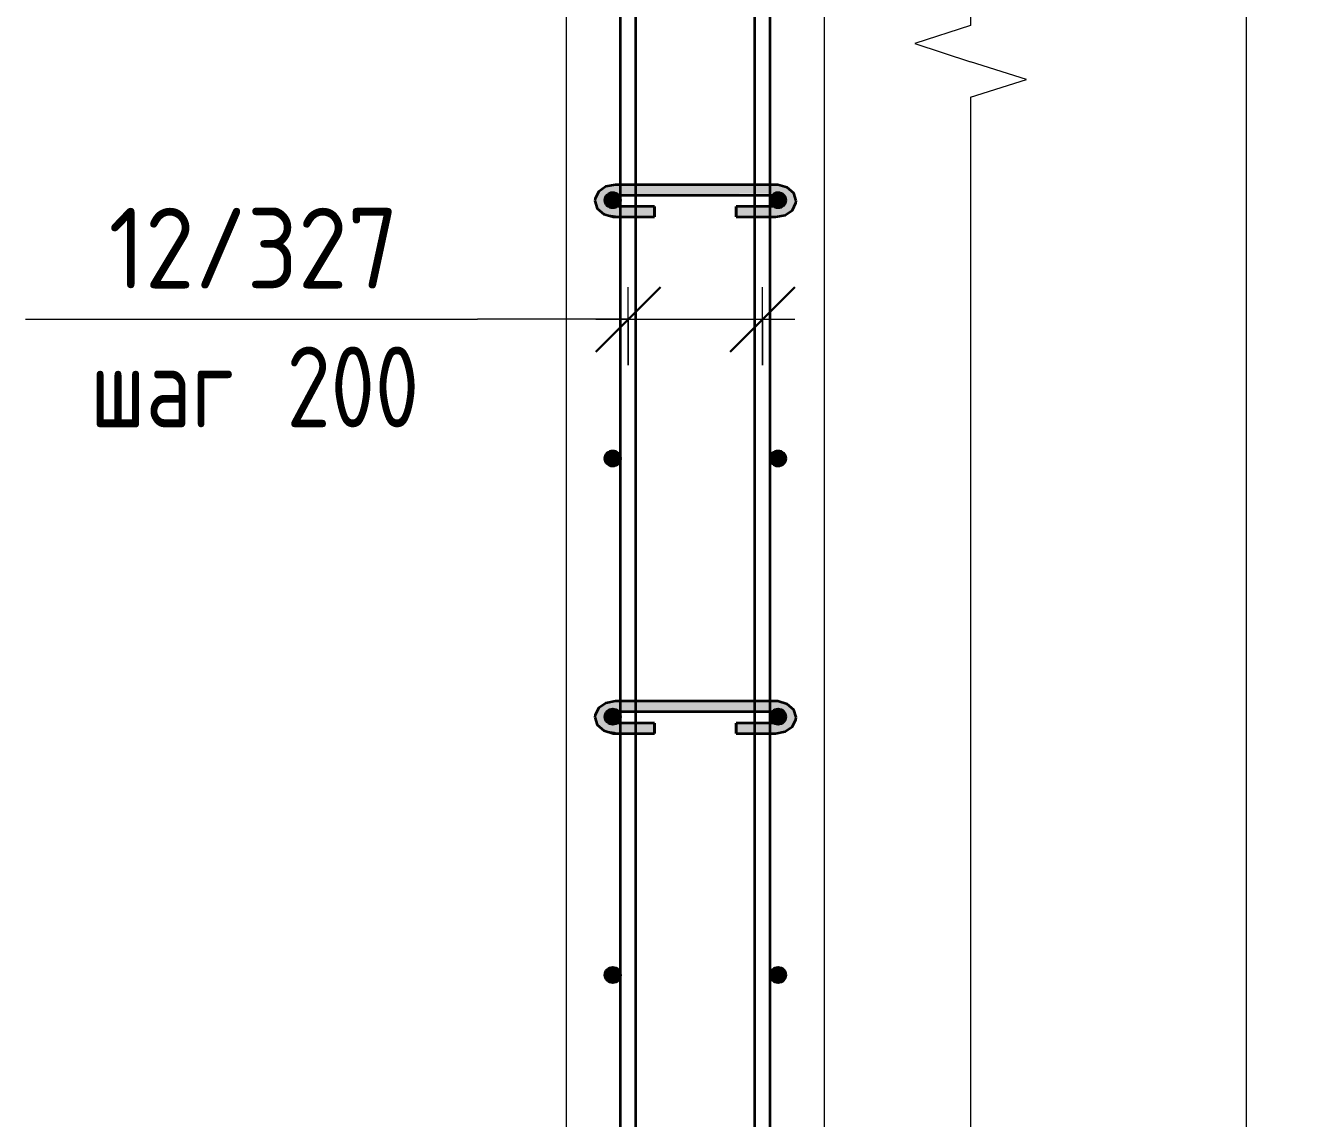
# Model space of a CAD drawing. Header units: millimetres. Extents: x -42469 to 17648, y -5898 to 81170.
# Drawn here: x 4792 to 5775, y -2411 to -1565 of the extents above; entities that cross this region are included whole.
import ezdxf

# ---------------------------------------------------------------- set-up
doc = ezdxf.new("R2010")
doc.units = ezdxf.units.MM
for name, color, linetype, lineweight in [('AA_Dim', 7, 'Continuous', 9), ('AA_Dim-25', 7, 'Continuous', 9), ('AA_Oformlenie', 7, 'Continuous', 9), ('AA_Vinoska', 7, 'Continuous', 9), ('AF_Stena_Опалубка', 253, 'Continuous', 18), ('KR_Armatura', 7, 'Continuous', 20), ('KR_Armatura_Tonkie', 7, 'Continuous', 20)]:
    doc.layers.add(name, color=color, linetype=linetype, lineweight=lineweight)
doc.styles.add('ISOCPEUR_10', font='isocpeur.ttf', dxfattribs={"width": 0.9, "height": 62.5})
doc.styles.add('ISOCPEUR_11', font='isocpeur.ttf', dxfattribs={"width": 0.8, "height": 62.5})
doc.dimstyles.new('00_Точн_3_знака__прозр__4', dxfattribs={"dimscale": 304.8, "dimtxt": 62.248823, "dimasz": 0.139436, "dimexe": 0.123031, "dimexo": 0.082021, "dimgap": 0.008202, "dimtad": 1, "dimdec": 3, "dimrnd": 0.001, "dimdsep": 46, "dimtxsty": 'ISOCPEUR_10', "dimblk1": 'OBLIQUE', "dimblk2": 'OBLIQUE', "dimsah": 1, "dimcen": 0.09, "dimdle": 0.123031, "dimazin": 0, "dimtfac": 1, "dimtdec": 4, "dimtix": 1, "dimtmove": 0, "dimatfit": 3, "dimfxl": 1, "dimtvp": 1, "dimtolj": 1, "dimtzin": 0, "dimlwd": 18, "dimlwe": 18, "dimarcsym": 2})
doc.dimstyles.new('10_Раскладка_арматуры_с_засечками', dxfattribs={"dimscale": 304.8, "dimtxt": 0.18, "dimasz": 0.164042, "dimexe": 0.082021, "dimexo": 0, "dimgap": 0, "dimtad": 1, "dimdec": 3, "dimrnd": 0.001, "dimdsep": 46, "dimtxsty": 'ISOCPEUR_11', "dimblk1": 'OBLIQUE', "dimblk2": 'OBLIQUE', "dimsah": 1, "dimcen": 0.09, "dimdle": 0.082021, "dimazin": 0, "dimtfac": 1, "dimtdec": 4, "dimtix": 1, "dimtmove": 0, "dimatfit": 3, "dimfxl": 1, "dimtvp": 1, "dimtolj": 1, "dimtzin": 0, "dimlwd": 18, "dimlwe": 18, "dimarcsym": 2})

# ---------------------------------------------------------------- blocks, each defined once
blk = doc.blocks.new('350_Стержень П торец СК-СГ _НесАрм_РабПлоск_ - 350_Стержень П торец СК-СГ _НесАрм_РабПлоск_-4142405-1-1 Армирование')
at = {"layer": 'KR_Armatura_Tonkie', "lineweight": 35}
for points in [[(36965.87, -1106), (36967.43, -1105.8), (36968.87, -1105.2), (36970.12, -1104.24), (36971.07, -1103), (36971.67, -1101.55), (36971.87, -1100), (36971.67, -1098.45), (36971.07, -1097), (36970.12, -1095.76), (36968.87, -1094.8), (36967.43, -1094.2), (36965.87, -1094), (36964.32, -1094.2), (36962.87, -1094.8), (36961.63, -1095.76), (36960.68, -1097), (36960.08, -1098.45), (36959.87, -1100), (36960.08, -1101.55), (36960.68, -1103), (36961.63, -1104.24), (36962.87, -1105.2), (36964.32, -1105.8)], [(37093.87, -1106), (37095.43, -1105.8), (37096.87, -1105.2), (37098.12, -1104.24), (37099.07, -1103), (37099.67, -1101.55), (37099.87, -1100), (37099.67, -1098.45), (37099.07, -1097), (37098.12, -1095.76), (37096.87, -1094.8), (37095.43, -1094.2), (37093.87, -1094), (37092.32, -1094.2), (37090.87, -1094.8), (37089.63, -1095.76), (37088.68, -1097), (37088.08, -1098.45), (37087.87, -1100), (37088.08, -1101.55), (37088.68, -1103), (37089.63, -1104.24), (37090.87, -1105.2), (37092.32, -1105.8)]]:
    blk.add_hatch(color=256, dxfattribs=at).paths.add_polyline_path(points)
at = {"layer": 'AA_Oformlenie'}
for centre, start, end in [((36965.87, -1100), 90, 270), ((36965.87, -1100), 270, 90), ((37093.87, -1100), 90, 270), ((37093.87, -1100), 270, 90)]:
    blk.add_arc(centre, 6, start, end, dxfattribs=at)
at = {"layer": 'KR_Armatura_Tonkie', "lineweight": 35}
for centre in [(36965.87, -1100), (37093.87, -1100)]:
    blk.add_circle(centre, 6, dxfattribs=at)
blk = doc.blocks.new('350_Стержень П торец СК-СГ _НесАрм_РабПлоск_ - 350_Стержень П торец СК-СГ _НесАрм_РабПлоск_-V12-1-1 Армирование')
at = {"layer": 'KR_Armatura_Tonkie', "lineweight": 35}
for points in [[(36965.87, -2106), (36967.43, -2105.8), (36968.87, -2105.2), (36970.12, -2104.24), (36971.07, -2103), (36971.67, -2101.55), (36971.87, -2100), (36971.67, -2098.45), (36971.07, -2097), (36970.12, -2095.76), (36968.87, -2094.8), (36967.43, -2094.2), (36965.87, -2094), (36964.32, -2094.2), (36962.87, -2094.8), (36961.63, -2095.76), (36960.68, -2097), (36960.08, -2098.45), (36959.89, -2100.15), (36960.08, -2101.55), (36960.68, -2103), (36961.63, -2104.24), (36962.87, -2105.2), (36964.32, -2105.8)], [(37093.87, -2106), (37095.43, -2105.8), (37096.87, -2105.2), (37098.12, -2104.24), (37099.07, -2103), (37099.67, -2101.55), (37099.87, -2100), (37099.67, -2098.45), (37099.07, -2097), (37098.12, -2095.76), (37096.87, -2094.8), (37095.43, -2094.2), (37093.87, -2094), (37092.32, -2094.2), (37090.87, -2094.8), (37089.63, -2095.76), (37088.68, -2097), (37088.08, -2098.45), (37087.89, -2100.15), (37088.08, -2101.55), (37088.68, -2103), (37089.63, -2104.24), (37090.87, -2105.2), (37092.32, -2105.8)]]:
    blk.add_hatch(color=256, dxfattribs=at).paths.add_polyline_path(points)
at = {"layer": 'AA_Oformlenie'}
for centre, start, end in [((36965.87, -2100), 90, 270), ((36965.87, -2100), 270, 90), ((37093.87, -2100), 90, 270), ((37093.87, -2100), 270, 90)]:
    blk.add_arc(centre, 6, start, end, dxfattribs=at)
at = {"layer": 'KR_Armatura_Tonkie', "lineweight": 35}
for centre in [(36965.87, -2100), (37093.87, -2100)]:
    blk.add_circle(centre, 6, dxfattribs=at)
blk = doc.blocks.new('261_Шпилька массив _НесАрм_РабПлоск_ - 8 А240-4153475-1-1 Армирование')
at = {"layer": 'KR_Armatura_Tonkie', "lineweight": 35}
for points in [[(36968.04, -1711.81), (36968.04, -1705.54), (36966.68, -1705.89), (36965.87, -1706), (36964.32, -1705.8), (36962.09, -1704.59), (36960.99, -1703.4), (36960.52, -1702.63), (36959.94, -1700.49), (36959.92, -1699.66), (36960.4, -1697.67), (36961.11, -1696.44), (36961.9, -1695.55), (36963.33, -1694.62), (36964.32, -1694.2), (36965.87, -1694), (36968.04, -1694.01), (36968.04, -1688.01), (36961.97, -1688.95), (36959.18, -1690.34), (36955.54, -1693.42), (36953.26, -1696.17), (36952.04, -1700.49), (36953.26, -1704.82), (36957.3, -1708.77), (36962.15, -1710.98), (36964.14, -1711.26)], [(37048.45, -1694.84), (37091.13, -1694.7), (37091.87, -1694.2), (37091.87, -1688.01), (36968.04, -1688.15), (36968.04, -1694.46), (36969.41, -1694.84), (37002.87, -1694.84)], [(37091.87, -1711.81), (37098, -1710.95), (37103.19, -1708.49), (37106.66, -1704.82), (37107.87, -1700.49), (37106.66, -1696.17), (37104.28, -1692.58), (37099.39, -1689.46), (37091.87, -1688.15), (37091.87, -1694.39), (37092.35, -1694.2), (37094.02, -1694.02), (37095.87, -1694.39), (37096.87, -1694.8), (37098.62, -1696.41), (37099.35, -1697.67), (37099.67, -1698.45), (37099.77, -1700.76), (37099.47, -1702.02), (37098.64, -1703.56), (37097.33, -1704.85), (37096.87, -1705.2), (37095.43, -1705.8), (37093.09, -1705.9), (37091.87, -1705.96), (37091.87, -1710.98)], [(37002.87, -1696.01), (37089.63, -1695.76), (37090.61, -1694.84), (36968.92, -1694.84), (36970.31, -1696.01), (36983.87, -1696.01)], [(36968.04, -1712.98), (36968.04, -1711.81), (36961.91, -1710.95), (36956.72, -1708.49), (36957.3, -1709.16), (36960.52, -1711.35), (36961.97, -1712.04), (36964.59, -1712.44)], [(36983.87, -1711.81), (36998.34, -1711.81), (36998.34, -1704.98), (36968.87, -1705.2), (36968.04, -1705.8), (36968.04, -1711.81), (36980.09, -1711.81)], [(37075.87, -1711.81), (37091.87, -1711.81), (37091.65, -1705.52), (37089.63, -1704.98), (37061.57, -1705.12), (37061.57, -1711.81), (37071.23, -1711.81)], [(37091.87, -1712.98), (37099.39, -1711.53), (37104.28, -1708.41), (37106.66, -1704.82), (37103.19, -1708.49), (37098, -1710.95), (37091.87, -1711.81), (37091.87, -1712.84)], [(36983.87, -1712.98), (36998.34, -1712.84), (36998.34, -1711.81), (36968.04, -1711.81), (36968.04, -1712.98), (36980.09, -1712.98)], [(37087.87, -1712.98), (37091.87, -1712.84), (37091.87, -1711.81), (37061.57, -1711.81), (37061.57, -1712.98), (37075.87, -1712.98)], [(36968.04, -2111.81), (36968.04, -2105.54), (36966.68, -2105.89), (36965.87, -2106), (36964.32, -2105.8), (36962.09, -2104.59), (36960.99, -2103.4), (36960.52, -2102.63), (36959.94, -2100.49), (36959.92, -2099.66), (36960.4, -2097.67), (36961.11, -2096.44), (36961.9, -2095.55), (36963.33, -2094.62), (36964.32, -2094.2), (36965.87, -2094), (36968.04, -2094.01), (36968.04, -2088.01), (36961.97, -2088.95), (36959.18, -2090.34), (36955.54, -2093.42), (36953.26, -2096.17), (36952.04, -2100.49), (36953.26, -2104.82), (36957.3, -2108.77), (36962.15, -2110.98), (36964.14, -2111.26)], [(37048.45, -2094.84), (37091.13, -2094.7), (37091.87, -2094.2), (37091.87, -2088.01), (36968.04, -2088.15), (36968.04, -2094.46), (36969.41, -2094.84), (37002.87, -2094.84)], [(37091.87, -2111.81), (37098, -2110.95), (37103.19, -2108.49), (37106.66, -2104.82), (37107.78, -2100.15), (37106.66, -2096.17), (37104.28, -2092.58), (37099.39, -2089.46), (37091.87, -2088.15), (37091.87, -2094.39), (37092.35, -2094.2), (37094.02, -2094.02), (37095.87, -2094.39), (37096.87, -2094.8), (37098.62, -2096.41), (37099.35, -2097.67), (37099.67, -2098.45), (37099.77, -2100.76), (37099.47, -2102.02), (37098.64, -2103.56), (37097.33, -2104.85), (37096.87, -2105.2), (37095.43, -2105.8), (37093.09, -2105.9), (37091.87, -2105.96), (37091.87, -2110.98)], [(37002.87, -2096.01), (37089.63, -2095.76), (37090.61, -2094.84), (36968.92, -2094.84), (36970.31, -2096.01), (36983.87, -2096.01)], [(36968.04, -2112.98), (36968.04, -2111.81), (36961.91, -2110.95), (36956.72, -2108.49), (36957.3, -2109.16), (36960.52, -2111.35), (36961.97, -2112.04), (36964.59, -2112.44)], [(36983.87, -2111.81), (36998.34, -2111.81), (36998.34, -2104.98), (36968.87, -2105.2), (36968.04, -2105.8), (36968.04, -2111.81), (36980.09, -2111.81)], [(36983.87, -2112.98), (36998.34, -2112.84), (36998.34, -2111.81), (36968.04, -2111.81), (36968.04, -2112.98), (36980.09, -2112.98)], [(37075.87, -2111.81), (37091.87, -2111.81), (37091.65, -2105.52), (37089.63, -2104.98), (37061.57, -2105.12), (37061.57, -2111.81), (37071.23, -2111.81)], [(37087.87, -2112.98), (37091.87, -2112.84), (37091.87, -2111.81), (37061.57, -2111.81), (37061.57, -2112.98), (37075.87, -2112.98)], [(37091.87, -2112.98), (37099.39, -2111.53), (37104.28, -2108.41), (37106.66, -2104.82), (37103.19, -2108.49), (37098, -2110.95), (37091.87, -2111.81), (37091.87, -2112.84)]]:
    blk.add_hatch(color=256, dxfattribs=at).paths.add_polyline_path(points)
for p, q in [((36971.87, -1688.01), (36968.04, -1688.01)), ((36983.87, -1688.01), (36971.87, -1688.01)), ((37075.87, -1688.01), (36983.87, -1688.01)), ((37087.87, -1688.01), (37075.87, -1688.01)), ((37091.87, -1688.01), (37087.87, -1688.01)), ((36970.31, -1696.01), (36971.87, -1696.01)), ((36971.87, -1696.01), (36983.87, -1696.01)), ((36983.87, -1696.01), (37075.87, -1696.01)), ((37075.87, -1696.01), (37087.87, -1696.01)), ((37087.87, -1696.01), (37089.49, -1696.01)), ((36971.87, -1704.98), (36969.16, -1704.98)), ((36983.87, -1704.98), (36971.87, -1704.98)), ((36998.34, -1704.98), (36983.87, -1704.98)), ((36998.34, -1704.98), (36998.34, -1711.81)), ((36998.34, -1706.15), (36998.34, -1705.12)), ((36998.34, -1712.84), (36998.34, -1706.15)), ((37075.87, -1704.98), (37061.57, -1704.98)), ((37061.57, -1711.81), (37061.57, -1704.98)), ((37061.57, -1705.12), (37061.57, -1706.15)), ((37061.57, -1706.15), (37061.57, -1712.84)), ((37087.87, -1704.98), (37075.87, -1704.98)), ((37090.59, -1704.98), (37087.87, -1704.98)), ((36968.04, -1712.98), (36971.87, -1712.98)), ((36971.87, -1712.98), (36983.87, -1712.98)), ((36983.87, -1712.98), (36998.34, -1712.98)), ((36998.34, -1711.81), (36998.34, -1712.98)), ((37061.57, -1712.98), (37061.57, -1711.81)), ((37061.57, -1712.98), (37075.87, -1712.98)), ((37075.87, -1712.98), (37087.87, -1712.98)), ((37087.87, -1712.98), (37091.87, -1712.98)), ((36971.87, -2088.01), (36968.04, -2088.01)), ((36983.87, -2088.01), (36971.87, -2088.01)), ((37075.87, -2088.01), (36983.87, -2088.01)), ((37087.87, -2088.01), (37075.87, -2088.01)), ((37091.87, -2088.01), (37087.87, -2088.01)), ((36970.31, -2096.01), (36971.87, -2096.01)), ((36971.87, -2096.01), (36983.87, -2096.01)), ((36983.87, -2096.01), (37075.87, -2096.01)), ((37075.87, -2096.01), (37087.87, -2096.01)), ((37087.87, -2096.01), (37089.49, -2096.01)), ((36968.04, -2112.98), (36971.87, -2112.98)), ((36971.87, -2104.98), (36969.16, -2104.98)), ((36983.87, -2104.98), (36971.87, -2104.98)), ((36971.87, -2112.98), (36983.87, -2112.98)), ((36998.34, -2104.98), (36983.87, -2104.98)), ((36983.87, -2112.98), (36998.34, -2112.98)), ((36998.34, -2104.98), (36998.34, -2111.81)), ((36998.34, -2106.15), (36998.34, -2105.12)), ((36998.34, -2112.84), (36998.34, -2106.15)), ((36998.34, -2111.81), (36998.34, -2112.98)), ((37075.87, -2104.98), (37061.57, -2104.98)), ((37061.57, -2111.81), (37061.57, -2104.98)), ((37061.57, -2105.12), (37061.57, -2106.15)), ((37061.57, -2106.15), (37061.57, -2112.84)), ((37061.57, -2112.98), (37061.57, -2111.81)), ((37061.57, -2112.98), (37075.87, -2112.98)), ((37087.87, -2104.98), (37075.87, -2104.98)), ((37075.87, -2112.98), (37087.87, -2112.98)), ((37090.59, -2104.98), (37087.87, -2104.98)), ((37087.87, -2112.98), (37091.87, -2112.98))]:
    blk.add_line(p, q, dxfattribs=at)
at = {"layer": 'KR_Armatura_Tonkie', "lineweight": 35, "flags": 128}
for points in [[(36968.04, -1688.01), (36960.46, -1689.47), (36954.85, -1693.37), (36952.16, -1698.93), (36952.04, -1700.49)], [(37107.87, -1700.49), (37106.02, -1694.61), (37101.01, -1690.21), (37093.74, -1688.09), (37091.87, -1688.01)], [(36952.04, -1700.49), (36953.89, -1706.38), (36958.9, -1710.78), (36966.17, -1712.9), (36968.04, -1712.98)], [(37091.87, -1712.98), (37099.46, -1711.52), (37105.06, -1707.62), (37107.75, -1702.06), (37107.87, -1700.49)], [(36968.04, -2088.01), (36960.46, -2089.47), (36954.85, -2093.37), (36952.16, -2098.93), (36952.04, -2100.49)], [(37107.87, -2100.49), (37106.02, -2094.61), (37101.01, -2090.21), (37093.74, -2088.09), (37091.87, -2088.01)], [(36952.04, -2100.49), (36953.89, -2106.38), (36958.9, -2110.78), (36966.17, -2112.9), (36968.04, -2112.98)], [(37091.87, -2112.98), (37099.46, -2111.52), (37105.06, -2107.62), (37107.75, -2102.06), (37107.87, -2100.49)]]:
    blk.add_lwpolyline(points, dxfattribs=at)
blk = doc.blocks.new('011_Прямоугольник обрыва _ЭлУзла_ - 011_Прямоугольник обрыва _ЭлУзла_-4144281-1-1 Армирование')
at = {"layer": 'AA_Oformlenie'}
for p, q in [((37243.01, 2041.59), (37243.01, -1564.58)), ((37243.01, -1620.24), (37243.01, -3423.65))]:
    blk.add_line(p, q, dxfattribs=at)
blk = doc.blocks.new('DIMBLOCK53-1-1 Армирование')
at = {"layer": 'AA_Dim-25', "lineweight": 30}
for p, q in [((5258.9, -1792.34), (5283.9, -1767.34)), ((5362.9, -1792.34), (5387.9, -1767.34)), ((5258.9, -1792.34), (5233.9, -1817.34)), ((5362.9, -1792.34), (5337.9, -1817.34))]:
    blk.add_line(p, q, dxfattribs=at)
at = {"layer": 'AA_Dim-25', "lineweight": 18}
for p, q in [((5258.9, -1827.69), (5258.9, -1767.34)), ((5362.9, -1827.69), (5362.9, -1767.34)), ((5387.9, -1792.34), (5233.9, -1792.34)), ((5258.9, -1792.34), (5258.9, -1827.69)), ((5362.9, -1792.34), (5362.9, -1827.69))]:
    blk.add_line(p, q, dxfattribs=at)
blk = doc.blocks.new('_Oblique')
at = {"color": 0, "linetype": 'ByBlock', "lineweight": -2}
blk.add_line((-0.5, -0.5), (0.5, 0.5), dxfattribs=at)
blk = doc.blocks.new('DIMBLOCK85-1-1 Армирование')
at = {"layer": 'AA_Dim-25', "lineweight": 30}
for p, q in [((5737.41, 300), (5716.16, 321.25)), ((5737.41, 300), (5758.66, 278.75)), ((5737.41, -2900), (5716.16, -2878.75)), ((5737.41, -2900), (5758.66, -2921.25))]:
    blk.add_line(p, q, dxfattribs=at)
at = {"layer": 'AA_Dim-25', "lineweight": 18}
for p, q in [((5405.9, 300), (5774.91, 300)), ((5737.41, 300), (5405.9, 300)), ((5737.41, 300), (5737.41, -2900)), ((5405.9, -2900), (5774.91, -2900)), ((5737.41, -2900), (5405.9, -2900))]:
    blk.add_line(p, q, dxfattribs=at)
at = {"layer": 'AA_Dim-25', "color": 0, "lineweight": 18, "insert": (5653.26, -1511.89), "char_height": 62.5, "width": 508.525, "attachment_point": 1, "rotation": 90, "line_spacing_factor": 1.149209, "style": 'ISOCPEUR_10'}
blk.add_mtext('200х16=3200', dxfattribs=at)
blk = doc.blocks.new('042_М_Арматуры - Диам длина поз _ Комментарий-3662934-1-1 Армирование')
at = {"layer": 'AA_Vinoska'}
blk.add_line((35634.93, -2802.14), (35984.93, -2802.14), dxfattribs=at)

msp = doc.modelspace()

# ---------------------------------------------------------------- hatches: boundary and pattern name
at = {"layer": 'KR_Armatura'}
h = msp.add_hatch(color=256, dxfattribs=at)
edge = h.paths.add_edge_path()
edge.add_arc((5246.8973, -1700), 6, 0, 360)
for points in [[(5246.8973, -1706), (5252.0935, -1703), (5252.0935, -1697), (5246.8973, -1694), (5241.7012, -1697), (5241.7012, -1703)], [(5374.8973, -1706), (5380.0935, -1703), (5380.0935, -1697), (5374.8973, -1694), (5369.7012, -1697), (5369.7012, -1703)], [(5246.8973, -1906), (5252.0935, -1903), (5252.0935, -1897), (5246.8973, -1894), (5241.7012, -1897), (5241.7012, -1903)], [(5374.8973, -1906), (5380.0935, -1903), (5380.0935, -1897), (5374.8973, -1894), (5369.7012, -1897), (5369.7012, -1903)], [(5246.8973, -2106), (5252.0935, -2103), (5252.0935, -2097), (5246.8973, -2094), (5241.7012, -2097), (5241.7012, -2103)], [(5374.8973, -2106), (5380.0935, -2103), (5380.0935, -2097), (5374.8973, -2094), (5369.7012, -2097), (5369.7012, -2103)], [(5246.8973, -2306), (5252.0935, -2303), (5252.0935, -2297), (5246.8973, -2294), (5241.7012, -2297), (5241.7012, -2303)], [(5374.8973, -2306), (5380.0935, -2303), (5380.0935, -2297), (5374.8973, -2294), (5369.7012, -2297), (5369.7012, -2303)]]:
    msp.add_hatch(color=256, dxfattribs=at).paths.add_polyline_path(points)
h = msp.add_hatch(color=256, dxfattribs=at)
edge = h.paths.add_edge_path()
edge.add_arc((5374.8973, -1700), 6, 0, 360)
h = msp.add_hatch(color=256, dxfattribs=at)
edge = h.paths.add_edge_path()
edge.add_arc((5246.8973, -1900), 6, 0, 360)
h = msp.add_hatch(color=256, dxfattribs=at)
edge = h.paths.add_edge_path()
edge.add_arc((5374.8973, -1900), 6, 0, 360)
h = msp.add_hatch(color=256, dxfattribs=at)
edge = h.paths.add_edge_path()
edge.add_arc((5246.8973, -2100), 6, 0, 360)
h = msp.add_hatch(color=256, dxfattribs=at)
edge = h.paths.add_edge_path()
edge.add_arc((5374.8973, -2100), 6, 0, 360)
h = msp.add_hatch(color=256, dxfattribs=at)
edge = h.paths.add_edge_path()
edge.add_arc((5246.8973, -2300), 6, 0, 360)
h = msp.add_hatch(color=256, dxfattribs=at)
edge = h.paths.add_edge_path()
edge.add_arc((5374.8973, -2300), 6, 0, 360)

# ---------------------------------------------------------------- linework, layer by layer
at = {"layer": 'AA_Vinoska'}
for p, q in [((5524.0283, -1564.5825), (5480.7032, -1578.6597)), ((5480.7032, -1578.6597), (5524.0283, -1592.7369)), ((5567.3295, -1606.4869), (5524.0283, -1592.7369)), ((5524.0283, -1620.2369), (5567.3295, -1606.4869)), ((5258.8354, -1792.224), (5142.0888, -1792.224))]:
    msp.add_line(p, q, dxfattribs=at)
at = {"layer": 'AF_Stena_Опалубка', "lineweight": 20}
for p, q in [((5210.8973, 350), (5210.8973, -2950)), ((5410.8973, -2950), (5410.8973, 350))]:
    msp.add_line(p, q, dxfattribs=at)
at = {"layer": 'KR_Armatura'}
for p, q in [((5246.8973, -1694), (5241.7012, -1697)), ((5241.7012, -1697), (5241.7012, -1703)), ((5252.0935, -1697), (5246.8973, -1694)), ((5252.0935, -1703), (5252.0935, -1697)), ((5374.8973, -1694), (5369.7012, -1697)), ((5369.7012, -1697), (5369.7012, -1703)), ((5380.0935, -1697), (5374.8973, -1694)), ((5380.0935, -1703), (5380.0935, -1697)), ((5241.7012, -1703), (5246.8973, -1706)), ((5246.8973, -1706), (5252.0935, -1703)), ((5369.7012, -1703), (5374.8973, -1706)), ((5374.8973, -1706), (5380.0935, -1703)), ((5246.8973, -1894), (5241.7012, -1897)), ((5252.0935, -1897), (5246.8973, -1894)), ((5374.8973, -1894), (5369.7012, -1897)), ((5380.0935, -1897), (5374.8973, -1894)), ((5241.7012, -1897), (5241.7012, -1903)), ((5241.7012, -1903), (5246.8973, -1906)), ((5246.8973, -1906), (5252.0935, -1903)), ((5252.0935, -1903), (5252.0935, -1897)), ((5369.7012, -1897), (5369.7012, -1903)), ((5369.7012, -1903), (5374.8973, -1906)), ((5374.8973, -1906), (5380.0935, -1903)), ((5380.0935, -1903), (5380.0935, -1897)), ((5246.8973, -2094), (5241.7012, -2097)), ((5241.7012, -2097), (5241.7012, -2103)), ((5241.7012, -2103), (5246.8973, -2106)), ((5252.0935, -2097), (5246.8973, -2094)), ((5246.8973, -2106), (5252.0935, -2103)), ((5252.0935, -2103), (5252.0935, -2097)), ((5374.8973, -2094), (5369.7012, -2097)), ((5369.7012, -2097), (5369.7012, -2103)), ((5369.7012, -2103), (5374.8973, -2106)), ((5380.0935, -2097), (5374.8973, -2094)), ((5374.8973, -2106), (5380.0935, -2103)), ((5380.0935, -2103), (5380.0935, -2097)), ((5246.8973, -2294), (5241.7012, -2297)), ((5241.7012, -2297), (5241.7012, -2303)), ((5252.0935, -2297), (5246.8973, -2294)), ((5252.0935, -2303), (5252.0935, -2297)), ((5374.8973, -2294), (5369.7012, -2297)), ((5369.7012, -2297), (5369.7012, -2303)), ((5380.0935, -2297), (5374.8973, -2294)), ((5380.0935, -2303), (5380.0935, -2297)), ((5241.7012, -2303), (5246.8973, -2306)), ((5246.8973, -2306), (5252.0935, -2303)), ((5369.7012, -2303), (5374.8973, -2306)), ((5374.8973, -2306), (5380.0935, -2303))]:
    msp.add_line(p, q, dxfattribs=at)
for centre in [(5246.8973, -1700), (5374.8973, -1700), (5246.8973, -1900), (5374.8973, -1900), (5246.8973, -2100), (5374.8973, -2100), (5246.8973, -2300), (5374.8973, -2300)]:
    msp.add_circle(centre, 6, dxfattribs=at)
at = {"layer": 'KR_Armatura_Tonkie', "lineweight": 35}
for p, q in [((5252.8973, -2942), (5252.8973, 320)), ((5264.8973, -2942), (5264.8973, 320)), ((5356.8973, -2942), (5356.8973, 320)), ((5368.8973, -2942), (5368.8973, 320))]:
    msp.add_line(p, q, dxfattribs=at)

# ---------------------------------------------------------------- block references
at = {"layer": 'AA_Oformlenie'}
msp.add_blockref('011_Прямоугольник обрыва _ЭлУзла_ - 011_Прямоугольник обрыва _ЭлУзла_-4144281-1-1 Армирование', (-31718.977, 0), dxfattribs=at)
at = {"layer": 'AA_Vinoska'}
msp.add_blockref('042_М_Арматуры - Диам длина поз _ Комментарий-3662934-1-1 Армирование', (-30842.8388, 1009.9199), dxfattribs=at)
at = {"layer": 'KR_Armatura_Tonkie', "lineweight": 35}
for name, p in [('261_Шпилька массив _НесАрм_РабПлоск_ - 8 А240-4153475-1-1 Армирование', (-31718.977, 0)), ('350_Стержень П торец СК-СГ _НесАрм_РабПлоск_ - 350_Стержень П торец СК-СГ _НесАрм_РабПлоск_-4142405-1-1 Армирование', (-31718.977, -600)), ('350_Стержень П торец СК-СГ _НесАрм_РабПлоск_ - 350_Стержень П торец СК-СГ _НесАрм_РабПлоск_-4142405-1-1 Армирование', (-31718.977, -800)), ('350_Стержень П торец СК-СГ _НесАрм_РабПлоск_ - 350_Стержень П торец СК-СГ _НесАрм_РабПлоск_-V12-1-1 Армирование', (-31718.977, 0)), ('350_Стержень П торец СК-СГ _НесАрм_РабПлоск_ - 350_Стержень П торец СК-СГ _НесАрм_РабПлоск_-4142405-1-1 Армирование', (-31718.977, -1200))]:
    msp.add_blockref(name, p, dxfattribs=at)

# ---------------------------------------------------------------- texts
at = {"layer": 'AA_Vinoska', "char_height": 62.5, "attachment_point": 1}
for s, insert, width, style in [('12/327', (4856.5173, -1705.8714), 277.784719, 'ISOCPEUR_10'), (' 200', (4962.5152, -1813.3477), 166.751, 'ISOCPEUR_11'), ('шаг', (4842.1298, -1813.3477), 145.907125, 'ISOCPEUR_11')]:
    msp.add_mtext(s, dxfattribs=dict(at, insert=insert, width=width, style=style))

# ---------------------------------------------------------------- dimensions: what is measured, and where the dimension line sits
at = {"layer": 'AA_Dim', "lineweight": 18}
dim = msp.add_linear_dim(base=(5737.4138, -2900), p1=(5380.8973, 300), p2=(5380.8973, -2900), angle=90, dimstyle='00_Точн_3_знака__прозр__4', override={"dimpost": '200х16=<>', "dimfxl": 3200}, dxfattribs=at)
dim.commit()
dim.dimension.update_dxf_attribs({"geometry": 'DIMBLOCK85-1-1 Армирование', "text_midpoint": (5703.6638, -1300)})
dim = msp.add_linear_dim(base=(5258.8973, -1792.3354), p1=(5362.8973, -1827.6907), p2=(5258.8973, -1827.6907), dimstyle='10_Раскладка_арматуры_с_засечками', override={"dimpost": '<>', "dimfxl": 104}, dxfattribs=at)
dim.commit()
dim.dimension.update_dxf_attribs({"geometry": 'DIMBLOCK53-1-1 Армирование', "text_midpoint": (5310.8973, -1761.0854)})

doc.saveas('drawing.dxf')
